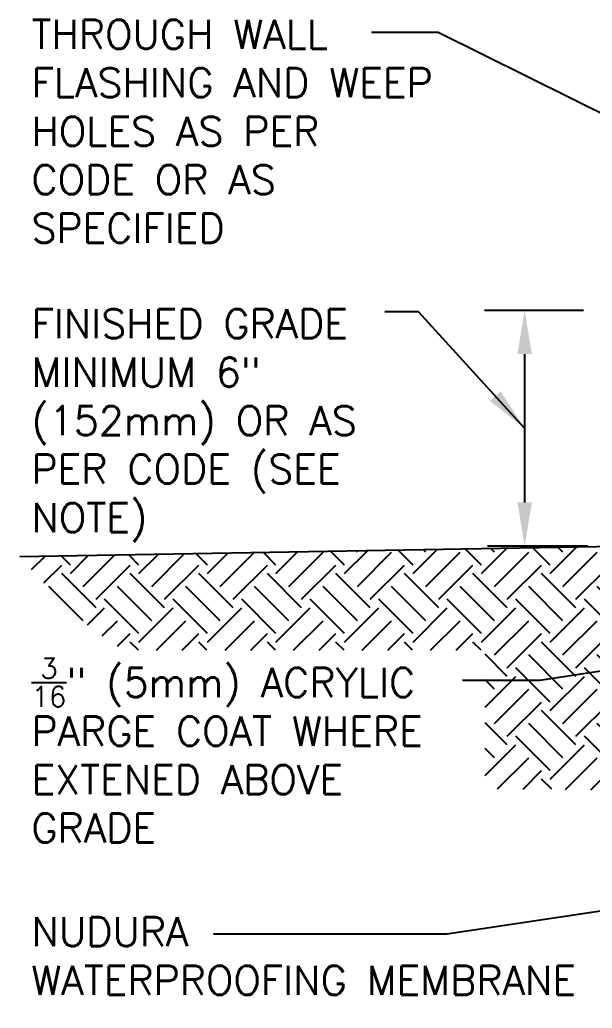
# Model space of a CAD drawing. Header units: inches. Extents: x 34 to 92.7, y -25.1 to 58.
# Drawn here: x 33.99 to 48.76, y -0.35 to 25.15 of the extents above; entities that cross this region are included whole.
import ezdxf

# ---------------------------------------------------------------- set-up
doc = ezdxf.new("R2010")
doc.units = ezdxf.units.IN
doc.header["$LTSCALE"] = 0.5
doc.header["$MEASUREMENT"] = 0
for name, color, linetype in [('HATCH', 12, 'Continuous'), ('LINE50', 5, 'Continuous'), ('TEXT', 4, 'Continuous')]:
    doc.layers.add(name, color=color, linetype=linetype)
doc.styles.add('DIM', font='romans.shx', dxfattribs={"width": 0.7})
doc.styles.add('ROMANS', font='romans.shx', dxfattribs={"height": 1.125})
doc.dimstyles.new('ext_12', dxfattribs={"dimscale": 12, "dimtxt": 0.09375, "dimasz": 0.09375, "dimexe": 0.09375, "dimexo": 0.0625, "dimgap": 0.0625, "dimtad": 1, "dimdec": 1, "dimzin": 3, "dimdsep": 46, "dimlunit": 4, "dimtxsty": 'DIM', "dimcen": 0.09, "dimdle": 0.09375, "dimclrt": 4, "dimadec": 0, "dimazin": 0, "dimtfac": 1, "dimtdec": 1, "dimtmove": 2, "dimatfit": 3, "dimfxl": 1, "dimfrac": 2, "dimtolj": 1, "dimtzin": 0, "dimarcsym": 0})

msp = doc.modelspace()

# ---------------------------------------------------------------- hatches: boundary and pattern name
at = {"layer": 'HATCH'}
h = msp.add_hatch(dxfattribs=at)
h.set_pattern_fill('EARTH', color=256, scale=5, angle=45, style=0)
h.set_pattern_definition([(45, (-32.9862, 49.0893), (1e-16, 1.767767), [1.25, -1.25]), (45, (-33.3177, 49.4208), (1e-16, 1.767767), [1.25, -1.25]), (45, (-33.6491, 49.7523), (1e-16, 1.767767), [1.25, -1.25]), (135, (-33.6491, 49.9732), (-1.767767, 2e-16), [1.25, -1.25]), (135, (-33.3177, 50.3047), (-1.767767, 2e-16), [1.25, -1.25]), (135, (-32.9862, 50.6361), (-1.767767, 2e-16), [1.25, -1.25])])
edge = h.paths.add_edge_path()
edge.add_line((45.993, 8.886), (45.993, 5.315))
edge.add_line((45.993, 5.315), (48.983, 5.284))
edge.add_line((48.983, 5.284), (49.07, 5.244))
edge.add_line((49.07, 5.244), (49.156, 5.204))
edge.add_line((49.156, 5.204), (49.242, 5.163))
edge.add_line((49.242, 5.163), (49.326, 5.121))
edge.add_line((49.326, 5.121), (49.411, 5.079))
edge.add_line((49.411, 5.079), (49.494, 5.036))
edge.add_line((49.494, 5.036), (49.577, 4.993))
edge.add_line((49.577, 4.993), (49.66, 4.949))
edge.add_line((49.66, 4.949), (49.741, 4.905))
edge.add_line((49.741, 4.905), (49.822, 4.86))
edge.add_line((49.822, 4.86), (49.903, 4.814))
edge.add_line((49.903, 4.814), (49.982, 4.768))
edge.add_line((49.982, 4.768), (50.061, 4.721))
edge.add_line((50.061, 4.721), (50.139, 4.674))
edge.add_line((50.139, 4.674), (50.216, 4.626))
edge.add_line((50.216, 4.626), (50.293, 4.577))
edge.add_line((50.293, 4.577), (50.369, 4.528))
edge.add_line((50.369, 4.528), (50.444, 4.478))
edge.add_line((50.444, 4.478), (50.518, 4.427))
edge.add_line((50.518, 4.427), (50.592, 4.376))
edge.add_line((50.592, 4.376), (50.664, 4.324))
edge.add_line((50.664, 4.324), (50.736, 4.271))
edge.add_line((50.736, 4.271), (50.807, 4.218))
edge.add_line((50.807, 4.218), (50.877, 4.164))
edge.add_line((50.877, 4.164), (50.946, 4.109))
edge.add_line((50.946, 4.109), (51.015, 4.054))
edge.add_line((51.015, 4.054), (51.082, 3.998))
edge.add_line((51.082, 3.998), (51.149, 3.941))
edge.add_line((51.149, 3.941), (51.214, 3.883))
edge.add_line((51.214, 3.883), (51.279, 3.825))
edge.add_line((51.279, 3.825), (51.343, 3.766))
edge.add_line((51.343, 3.766), (51.406, 3.706))
edge.add_line((51.406, 3.706), (51.467, 3.646))
edge.add_line((51.467, 3.646), (51.528, 3.585))
edge.add_line((51.528, 3.585), (51.588, 3.523))
edge.add_line((51.588, 3.523), (51.647, 3.46))
edge.add_line((51.647, 3.46), (51.705, 3.396))
edge.add_line((51.705, 3.396), (51.762, 3.332))
edge.add_line((51.762, 3.332), (51.817, 3.267))
edge.add_line((51.817, 3.267), (51.872, 3.201))
edge.add_line((51.872, 3.201), (51.926, 3.134))
edge.add_line((51.926, 3.134), (51.978, 3.067))
edge.add_line((51.978, 3.067), (52.03, 2.999))
edge.add_line((52.03, 2.999), (52.08, 2.929))
edge.add_line((52.08, 2.929), (52.129, 2.86))
edge.add_line((52.129, 2.86), (52.178, 2.789))
edge.add_line((52.178, 2.789), (52.225, 2.717))
edge.add_line((52.225, 2.717), (52.27, 2.645))
edge.add_line((52.27, 2.645), (52.315, 2.571))
edge.add_line((52.315, 2.571), (52.359, 2.497))
edge.add_line((52.359, 2.497), (52.401, 2.422))
edge.add_line((52.401, 2.422), (52.442, 2.346))
edge.add_line((52.442, 2.346), (52.482, 2.269))
edge.add_line((52.482, 2.269), (52.52, 2.192))
edge.add_line((52.52, 2.192), (52.558, 2.113))
edge.add_line((52.558, 2.113), (52.594, 2.033))
edge.add_line((52.594, 2.033), (52.629, 1.953))
edge.add_line((52.629, 1.953), (52.663, 1.872))
edge.add_line((52.663, 1.872), (52.695, 1.79))
edge.add_line((52.695, 1.79), (52.726, 1.707))
edge.add_line((52.726, 1.707), (52.757, 1.623))
edge.add_line((52.757, 1.623), (52.786, 1.538))
edge.add_line((52.786, 1.538), (52.814, 1.453))
edge.add_line((52.814, 1.453), (52.841, 1.367))
edge.add_line((52.841, 1.367), (52.867, 1.28))
edge.add_line((52.867, 1.28), (52.893, 1.193))
edge.add_line((52.893, 1.193), (52.917, 1.105))
edge.add_line((52.917, 1.105), (52.941, 1.017))
edge.add_line((52.941, 1.017), (52.964, 0.928))
edge.add_line((52.964, 0.928), (52.987, 0.839))
edge.add_line((52.987, 0.839), (53.009, 0.749))
edge.add_line((53.009, 0.749), (53.03, 0.659))
edge.add_line((53.03, 0.659), (53.051, 0.568))
edge.add_line((53.051, 0.568), (53.071, 0.477))
edge.add_line((53.071, 0.477), (53.091, 0.386))
edge.add_line((53.091, 0.386), (53.11, 0.295))
edge.add_line((53.11, 0.295), (53.129, 0.203))
edge.add_line((53.129, 0.203), (53.148, 0.111))
edge.add_line((53.148, 0.111), (53.167, 0.019))
edge.add_line((53.167, 0.019), (53.185, -0.073))
edge.add_line((53.185, -0.073), (53.203, -0.166))
edge.add_line((53.203, -0.166), (53.221, -0.258))
edge.add_line((53.221, -0.258), (53.239, -0.351))
edge.add_line((53.239, -0.351), (53.911, -0.351))
edge.add_line((53.911, -0.351), (53.911, 3.532))
edge.add_arc((52.959, 3.549), 0.952, 358.9548, 381.9741)
edge.add_line((53.842, 3.905), (52.574, 5.991))
edge.add_line((52.574, 5.991), (52.431, 5.991))
edge.add_line((52.431, 5.991), (49.98, 10.024))
edge.add_arc((54.472, 12.62), 5.188, 191.6439, 210.0236, ccw=False)
edge.add_line((49.391, 11.573), (33.991, 11.304))
edge.add_line((33.991, 11.304), (34.053, 11.234))
edge.add_line((34.053, 11.234), (34.115, 11.165))
edge.add_line((34.115, 11.165), (34.178, 11.096))
edge.add_line((34.178, 11.096), (34.24, 11.027))
edge.add_line((34.24, 11.027), (34.303, 10.958))
edge.add_line((34.303, 10.958), (34.365, 10.889))
edge.add_line((34.365, 10.889), (34.428, 10.821))
edge.add_line((34.428, 10.821), (34.491, 10.752))
edge.add_line((34.491, 10.752), (34.554, 10.684))
edge.add_line((34.554, 10.684), (34.617, 10.616))
edge.add_line((34.617, 10.616), (34.681, 10.549))
edge.add_line((34.681, 10.549), (34.744, 10.482))
edge.add_line((34.744, 10.482), (34.808, 10.416))
edge.add_line((34.808, 10.416), (34.872, 10.349))
edge.add_line((34.872, 10.349), (34.936, 10.284))
edge.add_line((34.936, 10.284), (35.001, 10.219))
edge.add_line((35.001, 10.219), (35.066, 10.154))
edge.add_line((35.066, 10.154), (35.131, 10.09))
edge.add_line((35.131, 10.09), (35.196, 10.027))
edge.add_line((35.196, 10.027), (35.262, 9.964))
edge.add_line((35.262, 9.964), (35.329, 9.902))
edge.add_line((35.329, 9.902), (35.395, 9.841))
edge.add_line((35.395, 9.841), (35.462, 9.781))
edge.add_line((35.462, 9.781), (35.53, 9.721))
edge.add_line((35.53, 9.721), (35.597, 9.662))
edge.add_line((35.597, 9.662), (35.666, 9.604))
edge.add_line((35.666, 9.604), (35.735, 9.547))
edge.add_line((35.735, 9.547), (35.804, 9.491))
edge.add_line((35.804, 9.491), (35.874, 9.436))
edge.add_line((35.874, 9.436), (35.944, 9.382))
edge.add_line((35.944, 9.382), (36.015, 9.329))
edge.add_line((36.015, 9.329), (36.086, 9.277))
edge.add_line((36.086, 9.277), (36.158, 9.225))
edge.add_line((36.158, 9.225), (36.231, 9.175))
edge.add_line((36.231, 9.175), (36.303, 9.126))
edge.add_line((36.303, 9.126), (36.377, 9.077))
edge.add_line((36.377, 9.077), (36.451, 9.029))
edge.add_line((36.451, 9.029), (36.525, 8.982))
edge.add_line((36.525, 8.982), (36.6, 8.936))
edge.add_line((36.6, 8.936), (36.675, 8.891))
edge.add_line((36.675, 8.891), (36.683, 8.886))
edge.add_line((36.683, 8.886), (45.993, 8.886))

# ---------------------------------------------------------------- linework, layer by layer
at = {"layer": 'LINE50'}
msp.add_line((33.991, 11.304), (49.391, 11.573), dxfattribs=at)
at = {"layer": 'TEXT'}
for p, q in [((48.534, 17.649), (45.975, 17.649)), ((47.013, 16.524), (47.013, 12.698)), ((48.641, 11.573), (46.055, 11.573))]:
    msp.add_line(p, q, dxfattribs=at)
for points in [[(46.826, 16.524), (47.201, 16.524), (47.013, 17.649)], [(46.826, 12.698), (47.201, 12.698), (47.013, 11.573)]]:
    msp.add_solid(points, dxfattribs=at)

# ---------------------------------------------------------------- texts
at = {"layer": 'TEXT', "char_height": 0.75, "attachment_point": 4, "style": 'ROMANS'}
for s, insert, width in [('THROUGH WALL FLASHING AND WEEP HOLES AS PER CODE OR AS SPECIFIED', (34.293, 22.275), 11.43486), ('FINISHED GRADE MINIMUM 6" (152mm) OR AS PER CODE (SEE NOTE)', (34.293, 14.683), 10.75183), ('\\A1;{\\H0.7x;\\S3/16;}" (5mm) ACRYLIC PARGE COAT WHERE EXTENED ABOVE GRADE', (34.293, 6.302), 11.43486), ('NUDURA \\PWATERPROOFING MEMBRANE ', (34.293, 0.996), 16.25496)]:
    msp.add_mtext(s, dxfattribs=dict(at, insert=insert, width=width))

# ---------------------------------------------------------------- leaders
at = {"layer": 'TEXT'}
for points in [[(53.797, 20.345), (44.783, 24.818), (43.062, 24.818)], [(47.013, 14.611), (44.271, 17.619), (43.411, 17.619)]]:
    msp.add_leader(points, dimstyle='ext_12', dxfattribs=at)
for points in [[(50.826, 8.632), (47.406, 8.107), (45.41, 8.107)], [(53.911, 2.891), (45.005, 1.56), (38.991, 1.56)]]:
    msp.add_leader(points, dimstyle='ext_12', override={"dimgap": 0.0625, "dimtad": 0}, dxfattribs=at)

doc.saveas('drawing.dxf')
